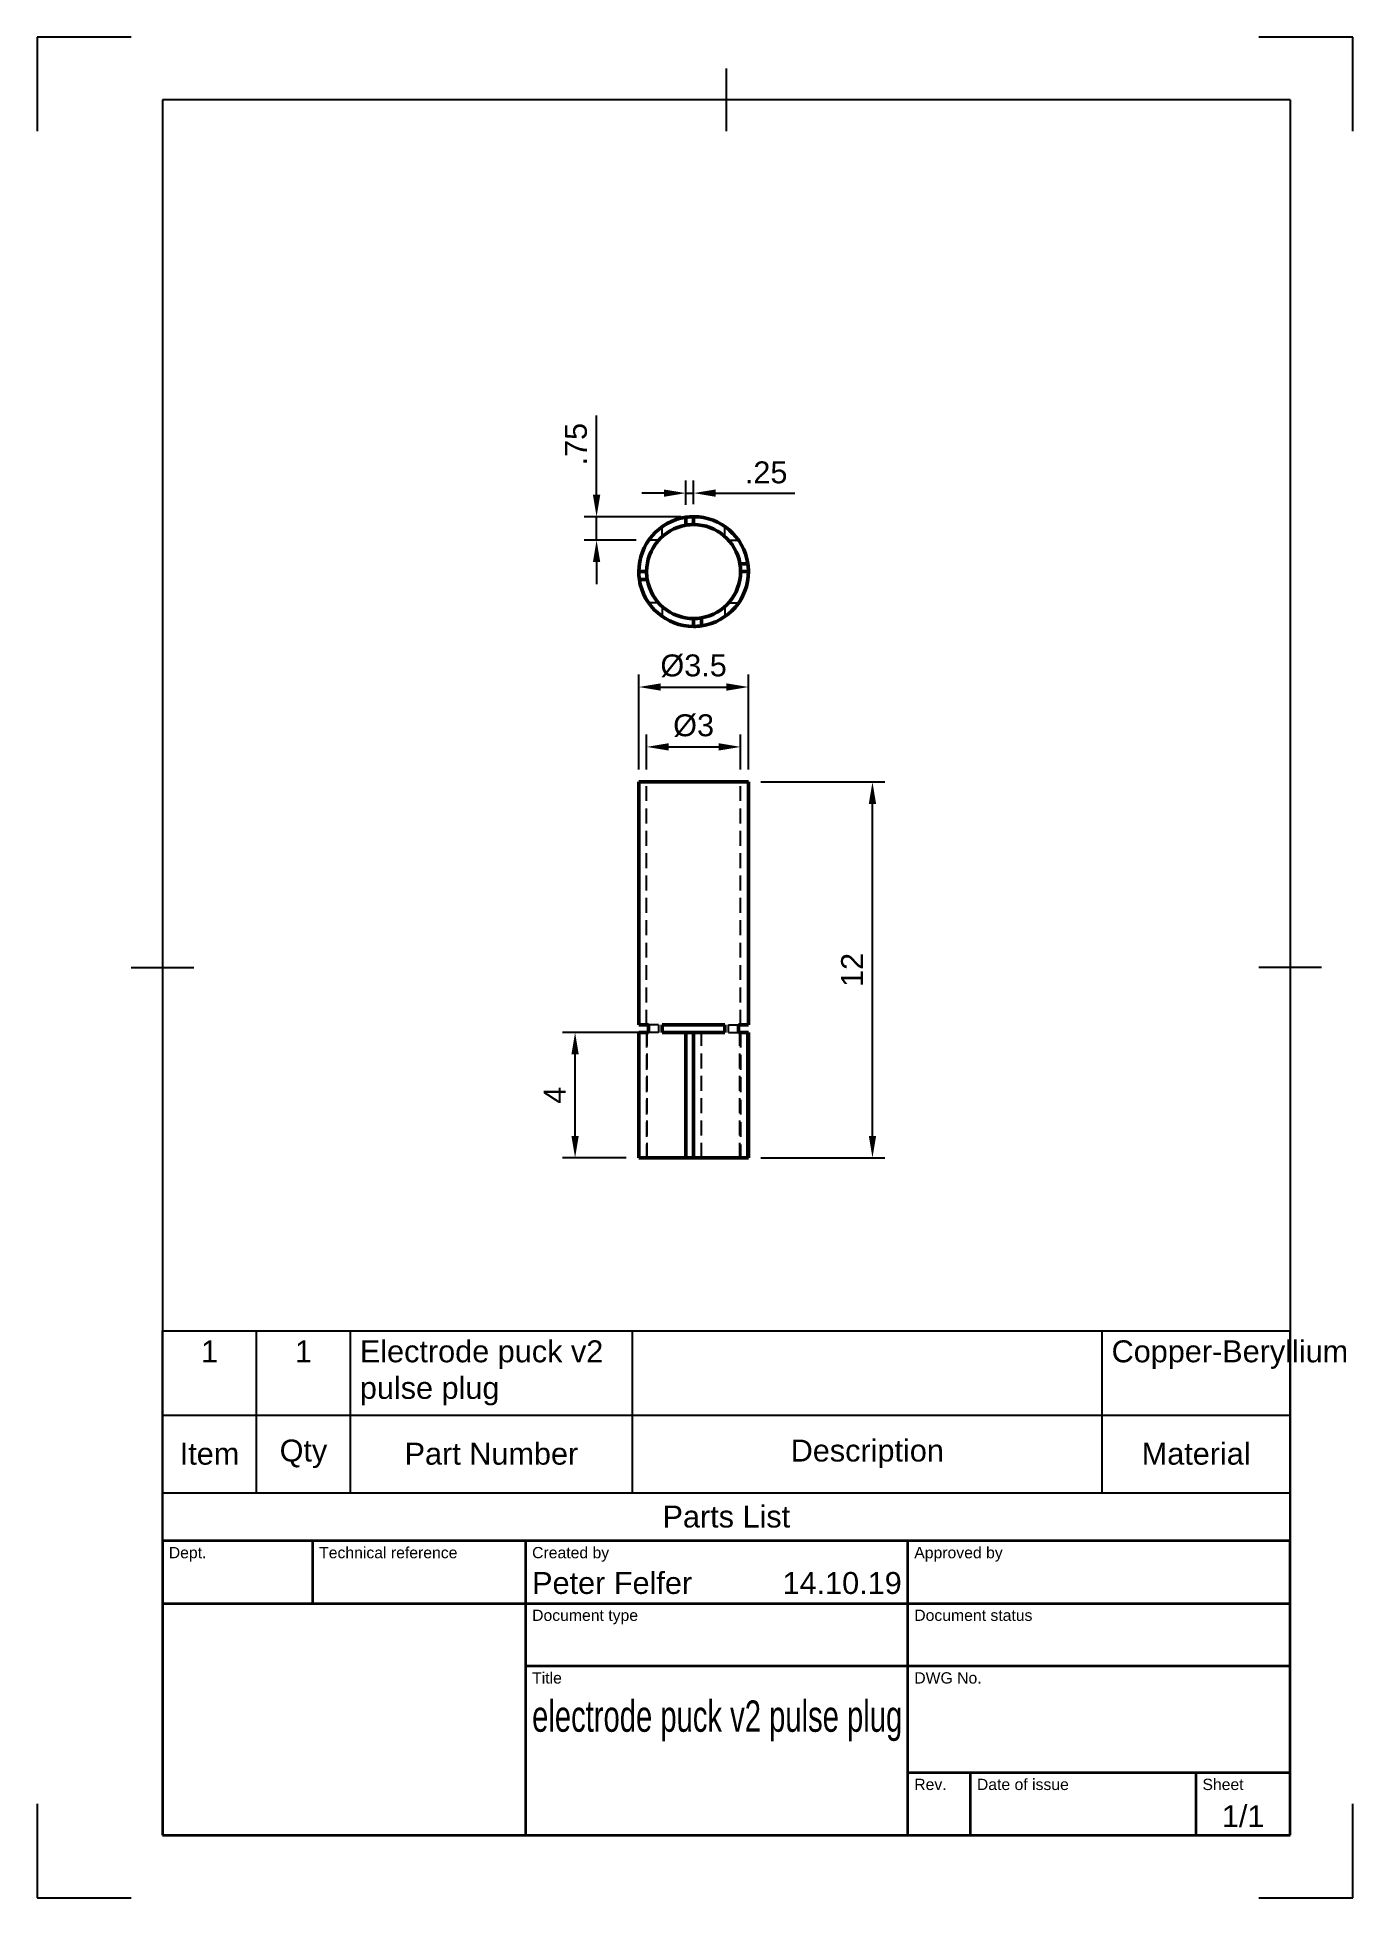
# Model space of a CAD drawing. Header units: millimetres. Extents: x 0 to 210, y 0 to 297.
import ezdxf
from ezdxf.enums import TextEntityAlignment as Align

# ---------------------------------------------------------------- set-up
doc = ezdxf.new("R2010")
doc.units = ezdxf.units.MM
doc.header["$LTSCALE"] = 0.75
doc.linetypes.add('HIDDEN2', pattern=[4.7625, 3.175, -1.5875])
for name, color, linetype, lineweight in [('Border', 7, 'Continuous', 25), ('FD_Dimensions', 7, 'Continuous', 25), ('Hidden', 7, 'HIDDEN2', 25), ('Parts Lists', 7, 'Continuous', 25), ('TitleBlock', 7, 'Continuous', 35), ('Visible', 7, 'Continuous', 50)]:
    doc.layers.add(name, color=color, linetype=linetype, lineweight=lineweight)
doc.styles.add('FusionTitle', font='')
doc.styles.get("Standard").update_dxf_attribs({"font": 'arial.ttf'})
doc.styles.get('FusionTitle').set_extended_font_data('Arial Unicode MS')
doc.dimstyles.new('Dim-ISO-25', dxfattribs={"dimtxt": 3.5, "dimasz": 3.5, "dimexe": 2, "dimexo": 2, "dimgap": 1.5, "dimtad": 1, "dimzin": 12, "dimdsep": 46, "dimtxsty": 'Standard', "dimcen": 0, "dimazin": 3, "dimtp": 0.1, "dimtm": 0.1, "dimtfac": 0.714, "dimtmove": 0, "dimatfit": 3, "dimfxl": 1, "dimtzin": 12, "dimarcsym": 0})

# ---------------------------------------------------------------- blocks, each defined once
blk = doc.blocks.new('ISO_A4(P)_SHEET')
at = {"layer": 'Border'}
for p, q in [((15, 297), (0, 297)), ((0, 297), (0, 282)), ((210, 297), (195, 297)), ((210, 282), (210, 297)), ((110, 292), (110, 282)), ((200, 287), (20, 287)), ((20, 287), (20, 10)), ((200, 287), (200, 10)), ((15, 148.5), (25, 148.5)), ((205, 148.5), (195, 148.5)), ((0, 15), (0, 0)), ((210, 0), (210, 15)), ((20, 10), (200, 10)), ((0, 0), (15, 0)), ((195, 0), (210, 0))]:
    blk.add_line(p, q, dxfattribs=at)
blk = doc.blocks.new('ISO_TITLEBLOCK')
at = {"layer": 'TitleBlock'}
for p, q in [((0, 47), (-180, 47)), ((-180, 47), (-180, 0)), ((-156, 37), (-156, 47)), ((-122, 0), (-122, 47)), ((-61, 0), (-61, 47)), ((0, 0), (0, 47)), ((-180, 37), (0, 37)), ((-122, 27), (0, 27)), ((-61, 10), (0, 10)), ((-51, 0), (-51, 10)), ((-15, 0), (-15, 10)), ((-180, 0), (0, 0))]:
    blk.add_line(p, q, dxfattribs=at)
at = {"layer": 'TitleBlock', "style": 'FusionTitle'}
for s, p in [('Dept.', (-179, 46)), ('Technical reference', (-155, 46)), ('Created by', (-121, 46)), ('Approved by', (-60, 46)), ('Document type', (-121, 36)), ('Document status', (-60, 36)), ('Title', (-121, 26)), ('DWG No.', (-60, 26)), ('Rev.', (-60, 9)), ('Date of issue', (-50, 9)), ('Sheet', (-14, 9))]:
    blk.add_text(s, height=1.8, dxfattribs=at).set_placement(p, align=Align.TOP_LEFT)
for tag, p, height in [('DEPT', (-179, 38.5), 3.5), ('TECHNICAL_REFERENCE', (-155, 38.5), 3.5), ('CREATED_BY', (-121, 38.5), 3.5), ('APPROVED_BY', (-60, 38.5), 3.5), ('DOCUMENT_TYPE', (-121, 28.5), 3.5), ('DOCUMENT_STATUS', (-60, 28.5), 3.5), ('TITLE_1', (-121, 16.5), 5), ('TITLE_2', (-121, 9), 5), ('TITLE_3', (-121, 1.5), 5), ('DATE_OF_ISSUE', (-50, 1.5), 3.5)]:
    blk.add_attdef(tag, p, '', height=height, dxfattribs=at)
for tag, p in [('CREATED_DATE', (-62, 38.5)), ('APPROVED_DATE', (-1, 38.5))]:
    blk.add_attdef(tag, text='', height=3.5, dxfattribs=at).set_placement(p, align=Align.RIGHT)
for tag, height, p in [('DRAWING_NUMBER', 5, (-30.5, 16.6)), ('REV', 3.5, (-56, 3.1)), ('SHEET', 3.5, (-7.5, 3.1))]:
    blk.add_attdef(tag, text='', height=height, dxfattribs=at).set_placement(p, align=Align.MIDDLE)
blk = doc.blocks.new('*D12')
at = {"layer": 'Defpoints', "color": 0, "transparency": 16777216}
for p in [(112.278174, 183.71576), (97.278174, 178.112806), (112.278174, 178.112806)]:
    blk.add_point(p, dxfattribs=at)
at = {"layer": 'FD_Dimensions', "lineweight": -2, "transparency": 16777216}
for p, q in [((97.278174, 180.112806), (97.278174, 185.71576)), ((112.278174, 180.112806), (112.278174, 185.71576)), ((100.778174, 183.71576), (108.778174, 183.71576))]:
    blk.add_line(p, q, dxfattribs=at)
at = {"layer": 'FD_Dimensions', "transparency": 16777216}
for points in [[(100.778174, 184.299094), (100.778174, 183.132427), (97.278174, 183.71576)], [(108.778174, 184.299094), (108.778174, 183.132427), (112.278174, 183.71576)]]:
    blk.add_solid(points, dxfattribs=at)
at = {"layer": 'FD_Dimensions', "color": 0, "transparency": 16777216, "insert": (104.778174, 187.100651), "char_height": 3.5, "attachment_point": 5}
blk.add_mtext('%%C3', dxfattribs=at)
blk = doc.blocks.new('*D13')
at = {"layer": 'Defpoints', "color": 0, "transparency": 16777216}
for p in [(113.528174, 193.270439), (96.028174, 178.112806), (113.528174, 178.112806)]:
    blk.add_point(p, dxfattribs=at)
at = {"layer": 'FD_Dimensions', "lineweight": -2, "transparency": 16777216}
for p, q in [((96.028174, 180.112806), (96.028174, 195.270439)), ((99.528174, 193.270439), (110.028174, 193.270439)), ((113.528174, 180.112806), (113.528174, 195.270439))]:
    blk.add_line(p, q, dxfattribs=at)
at = {"layer": 'FD_Dimensions', "transparency": 16777216}
for points in [[(99.528174, 193.853772), (99.528174, 192.687105), (96.028174, 193.270439)], [(110.028174, 193.853772), (110.028174, 192.687105), (113.528174, 193.270439)]]:
    blk.add_solid(points, dxfattribs=at)
at = {"layer": 'FD_Dimensions', "color": 0, "transparency": 16777216, "insert": (104.778174, 196.655329), "char_height": 3.5, "attachment_point": 5}
blk.add_mtext('%%C3.5', dxfattribs=at)
blk = doc.blocks.new('*D14')
at = {"layer": 'Defpoints', "color": 0, "transparency": 16777216}
for p in [(113.528174, 178.112806), (133.327164, 178.112806), (113.528174, 118.112806)]:
    blk.add_point(p, dxfattribs=at)
at = {"layer": 'FD_Dimensions', "lineweight": -2, "transparency": 16777216}
for p, q in [((115.528174, 178.112806), (135.327164, 178.112806)), ((133.327164, 121.612806), (133.327164, 174.612806)), ((115.528174, 118.112806), (135.327164, 118.112806))]:
    blk.add_line(p, q, dxfattribs=at)
at = {"layer": 'FD_Dimensions', "transparency": 16777216}
for points in [[(132.74383, 174.612806), (133.910497, 174.612806), (133.327164, 178.112806)], [(132.74383, 121.612806), (133.910497, 121.612806), (133.327164, 118.112806)]]:
    blk.add_solid(points, dxfattribs=at)
at = {"layer": 'FD_Dimensions', "color": 0, "transparency": 16777216, "insert": (130.070001, 148.112806), "char_height": 3.5, "attachment_point": 5, "rotation": 90}
blk.add_mtext('12', dxfattribs=at)
blk = doc.blocks.new('*D15')
at = {"layer": 'Defpoints', "color": 0, "transparency": 16777216}
for p in [(104.778174, 224.2233), (103.528174, 220.36286), (104.778174, 220.452606)]:
    blk.add_point(p, dxfattribs=at)
at = {"layer": 'FD_Dimensions', "lineweight": -2, "transparency": 16777216}
for p, q in [((103.528174, 222.36286), (103.528174, 226.2233)), ((104.778174, 222.452606), (104.778174, 226.2233)), ((100.028174, 224.2233), (96.528174, 224.2233)), ((103.528174, 224.2233), (104.778174, 224.2233)), ((108.278174, 224.2233), (120.935404, 224.2233))]:
    blk.add_line(p, q, dxfattribs=at)
at = {"layer": 'FD_Dimensions', "transparency": 16777216}
for points in [[(100.028174, 224.806634), (100.028174, 223.639967), (103.528174, 224.2233)], [(108.278174, 224.806634), (108.278174, 223.639967), (104.778174, 224.2233)]]:
    blk.add_solid(points, dxfattribs=at)
at = {"layer": 'FD_Dimensions', "color": 0, "transparency": 16777216, "insert": (116.356789, 227.510306), "char_height": 3.5, "attachment_point": 5}
blk.add_mtext('.25', dxfattribs=at)
blk = doc.blocks.new('*D16')
at = {"layer": 'Defpoints', "color": 0, "transparency": 16777216}
for p in [(85.857767, 138.112806), (99.778174, 138.112806), (96.028174, 118.112806)]:
    blk.add_point(p, dxfattribs=at)
at = {"layer": 'FD_Dimensions', "lineweight": -2, "transparency": 16777216}
for p, q in [((97.778174, 138.112806), (83.857767, 138.112806)), ((85.857767, 121.612806), (85.857767, 134.612806)), ((94.028174, 118.112806), (83.857767, 118.112806))]:
    blk.add_line(p, q, dxfattribs=at)
at = {"layer": 'FD_Dimensions', "transparency": 16777216}
for points in [[(85.274433, 134.612806), (86.4411, 134.612806), (85.857767, 138.112806)], [(85.274433, 121.612806), (86.4411, 121.612806), (85.857767, 118.112806)]]:
    blk.add_solid(points, dxfattribs=at)
at = {"layer": 'FD_Dimensions', "color": 0, "transparency": 16777216, "insert": (82.607767, 128.112806), "char_height": 3.5, "attachment_point": 5, "rotation": 90}
blk.add_mtext('4', dxfattribs=at)
blk = doc.blocks.new('*D17')
at = {"layer": 'Defpoints', "color": 0, "transparency": 16777216}
for p in [(89.288509, 220.452606), (104.778174, 220.452606), (97.597471, 216.702606)]:
    blk.add_point(p, dxfattribs=at)
at = {"layer": 'FD_Dimensions', "lineweight": -2, "transparency": 16777216}
for p, q in [((89.288509, 223.952606), (89.288509, 236.609837)), ((102.778174, 220.452606), (87.288509, 220.452606)), ((89.288509, 216.702606), (89.288509, 220.452606)), ((95.597471, 216.702606), (87.288509, 216.702606)), ((89.288509, 213.202606), (89.288509, 209.702606))]:
    blk.add_line(p, q, dxfattribs=at)
at = {"layer": 'FD_Dimensions', "transparency": 16777216}
for points in [[(88.705176, 223.952606), (89.871842, 223.952606), (89.288509, 220.452606)], [(88.705176, 213.202606), (89.871842, 213.202606), (89.288509, 216.702606)]]:
    blk.add_solid(points, dxfattribs=at)
at = {"layer": 'FD_Dimensions', "color": 0, "transparency": 16777216, "insert": (86.008666, 232.031221), "char_height": 3.5, "attachment_point": 5, "rotation": 90}
blk.add_mtext('.75', dxfattribs=at)
blk = doc.blocks.new('*T11')
at = {"layer": 'Parts Lists', "color": 0, "linetype": 'ByBlock', "lineweight": -2, "transparency": 16777216}
for p, q in [((0, 33.479309), (180, 33.479309)), ((0, 0), (0, 33.479309)), ((15, 7.666667), (15, 33.479309)), ((30, 7.666667), (30, 33.479309)), ((75, 7.666667), (75, 33.479309)), ((150, 7.666667), (150, 33.479309)), ((180, 0), (180, 33.479309)), ((0, 20.057299), (180, 20.057299)), ((0, 7.666667), (180, 7.666667)), ((0, 0), (180, 0))]:
    blk.add_line(p, q, dxfattribs=at)
at = {"layer": 'Parts Lists', "color": 0, "transparency": 16777216, "char_height": 3.5}
for s, insert, width, attachment_point in [('1', (7.5, 31.979309), 12, 2), ('1', (22.5, 31.979309), 12, 2), ('Electrode puck v2 pulse plug', (31.5, 31.979309), 42, 1), ('Copper-Beryllium', (151.5, 31.979309), 27, 1), ('Item', (7.5, 13.861983), 12, 5), ('Qty', (22.5, 13.861983), 12, 5), ('Part Number', (52.5, 13.861983), 42, 5), ('Description', (112.5, 13.861983), 72, 5), ('Material', (165, 13.861983), 27, 5), ('Parts List', (90, 3.833333), 177, 5)]:
    blk.add_mtext(s, dxfattribs=dict(at, insert=insert, width=width, attachment_point=attachment_point))

msp = doc.modelspace()

# ---------------------------------------------------------------- linework, layer by layer
at = {"layer": 'Hidden', "extrusion": (0, 0, -1)}
for p, q in [((99.778174, 217.292776), (99.778174, 218.883309)), ((109.778174, 217.292776), (109.778174, 218.883309)), ((99.188004, 216.702606), (97.597471, 216.702606)), ((110.368344, 216.702606), (111.958877, 216.702606)), ((99.188004, 206.702606), (97.597471, 206.702606)), ((99.778174, 206.112436), (99.778174, 204.521903)), ((109.778174, 206.112436), (109.778174, 204.521903)), ((110.368344, 206.702606), (111.958877, 206.702606))]:
    msp.add_line(p, q, dxfattribs=at)
at = {"layer": 'Hidden', "extrusion": (0, 1, -2.966e-13)}
for p, q in [((97.278174, 139.362806), (97.278174, 178.112806)), ((112.278174, 139.362806), (112.278174, 178.112806)), ((96.11792, 138.112806), (96.11792, 118.112806)), ((97.278174, 138.112806), (97.278174, 118.112806)), ((97.383074, 118.112806), (97.383074, 138.112806)), ((99.188004, 139.362806), (97.597471, 139.362806)), ((99.188004, 138.112806), (97.597471, 138.112806)), ((99.188004, 139.362806), (99.188004, 138.112806)), ((106.028174, 118.112806), (106.028174, 138.112806)), ((110.368344, 138.112806), (110.368344, 139.362806)), ((110.368344, 139.362806), (111.958877, 139.362806)), ((110.368344, 138.112806), (111.958877, 138.112806)), ((112.173274, 118.112806), (112.173274, 138.112806)), ((112.278174, 138.112806), (112.278174, 118.112806))]:
    msp.add_line(p, q, dxfattribs=at)
at = {"layer": 'Visible', "extrusion": (0, 0, -1)}
for p, q in [((103.528174, 219.097706), (103.528174, 220.36286)), ((104.778174, 220.452606), (104.778174, 219.202606)), ((97.278174, 211.702606), (96.028174, 211.702606)), ((113.438428, 212.952606), (112.173274, 212.952606)), ((112.278174, 211.702606), (113.528174, 211.702606)), ((96.11792, 210.452606), (97.383074, 210.452606)), ((104.778174, 204.202606), (104.778174, 202.952606)), ((106.028174, 203.042352), (106.028174, 204.307506))]:
    msp.add_line(p, q, dxfattribs=at)
at = {"layer": 'Visible', "extrusion": (0, 1, -2.966e-13)}
for p, q in [((113.528174, 178.112806), (96.028174, 178.112806)), ((96.028174, 139.362806), (96.028174, 178.112806)), ((113.528174, 139.362806), (113.528174, 178.112806)), ((96.028174, 139.362806), (97.597471, 139.362806)), ((97.597471, 138.112806), (96.028174, 138.112806)), ((96.028174, 118.112806), (96.028174, 138.112806)), ((97.597471, 138.112806), (97.597471, 139.362806)), ((99.778174, 138.112806), (99.778174, 139.362806)), ((109.778174, 139.362806), (99.778174, 139.362806)), ((99.778174, 138.112806), (103.528174, 138.112806)), ((103.528174, 138.112806), (104.778174, 138.112806)), ((103.528174, 118.112806), (103.528174, 138.112806)), ((104.778174, 138.112806), (109.778174, 138.112806)), ((104.778174, 138.112806), (104.778174, 118.112806)), ((109.778174, 139.362806), (109.778174, 138.112806)), ((111.958877, 139.362806), (111.958877, 138.112806)), ((111.958877, 139.362806), (113.528174, 139.362806)), ((113.438428, 138.112806), (111.958877, 138.112806)), ((113.438428, 138.112806), (113.438428, 118.112806)), ((113.438428, 138.112806), (113.528174, 138.112806)), ((113.528174, 118.112806), (113.528174, 138.112806)), ((103.528174, 118.112806), (96.028174, 118.112806)), ((104.778174, 118.112806), (103.528174, 118.112806)), ((113.438428, 118.112806), (104.778174, 118.112806)), ((113.438428, 118.112806), (113.528174, 118.112806))]:
    msp.add_line(p, q, dxfattribs=at)
at = {"layer": 'Visible', "extrusion": (0, 0, -1)}
for radius, start, end in [(8.75, 0, 81.786789), (8.75, 81.786789, 90), (8.75, 90, 171.786789), (7.5, 0, 80.405932), (7.5, 90, 170.405932), (7.5, 350.405932, 0), (7.5, 180, 260.405932), (8.75, 180, 261.786789), (7.5, 170.405932, 180), (8.75, 270, 351.786789), (7.5, 270, 350.405932), (7.5, 260.405932, 270)]:
    msp.add_arc((-104.778174, 211.702606), radius, start, end, dxfattribs=at)
at = {"layer": 'Visible'}
for radius, start, end in [(7.5, 90, 99.594068), (8.75, 180, 188.213211), (8.75, 0, 8.213211), (8.75, 270, 278.213211)]:
    msp.add_arc((104.778174, 211.702606), radius, start, end, dxfattribs=at)

# ---------------------------------------------------------------- block references
msp.add_blockref('*T11', (20, 57))
at = {"layer": 'Border'}
msp.add_blockref('ISO_A4(P)_SHEET', (0, 0), dxfattribs=at)
at = {"layer": 'TitleBlock'}
ref = msp.add_blockref('ISO_TITLEBLOCK', (200, 10), dxfattribs=at)
ref.add_attrib('CREATED_DATE', '14.10.19', dxfattribs={"height": 3.5, "style": 'FusionTitle'}).set_placement((138, 48.5), align=Align.RIGHT)
ref.add_attrib('SHEET', '1/1', dxfattribs={"height": 3.5, "style": 'FusionTitle'}).set_placement((192.5, 13.1), align=Align.MIDDLE)
ref.add_attrib('TITLE_1', 'electrode puck v2 pulse plug', (79, 26.5), dxfattribs={"height": 5, "style": 'FusionTitle', "width": 0.667397})
ref.add_attrib('CREATED_BY', 'Peter Felfer', (79, 48.5), dxfattribs={"height": 3.5, "style": 'FusionTitle'})

# ---------------------------------------------------------------- dimensions: what is measured, and where the dimension line sits
at = {"layer": 'FD_Dimensions'}
for base, p1, p2, picture, middle in [((89.288509, 220.452606), (97.597471, 216.702606), (104.778174, 220.452606), '*D17', (86.008666, 232.031221)), ((85.857767, 138.112806), (96.028174, 118.112806), (99.778174, 138.112806), '*D16', (82.607767, 128.112806))]:
    dim = msp.add_linear_dim(base=base, p1=p1, p2=p2, angle=270, dimstyle='Dim-ISO-25', override={"dimlfac": 0.2, "dimclrd": 256, "dimclre": 256}, dxfattribs=at)
    dim.commit()
    dim.dimension.update_dxf_attribs({"geometry": picture, "text_midpoint": middle})
dim = msp.add_linear_dim(base=(104.778174, 224.2233), p1=(103.528174, 220.36286), p2=(104.778174, 220.452606), dimstyle='Dim-ISO-25', override={"dimlfac": 0.2, "dimclrd": 256, "dimclre": 256}, dxfattribs=at)
dim.commit()
dim.dimension.update_dxf_attribs({"geometry": '*D15', "text_midpoint": (116.356789, 227.510306)})
for base, p1, p2, picture, middle in [((113.528174, 193.270439), (96.028174, 178.112806), (113.528174, 178.112806), '*D13', (104.778174, 196.655329)), ((112.278174, 183.71576), (97.278174, 178.112806), (112.278174, 178.112806), '*D12', (104.778174, 187.100651))]:
    dim = msp.add_linear_dim(base=base, p1=p1, p2=p2, angle=180, text='%%C<>', dimstyle='Dim-ISO-25', override={"dimlfac": 0.2, "dimclrd": 256, "dimclre": 256}, dxfattribs=at)
    dim.commit()
    dim.dimension.update_dxf_attribs({"geometry": picture, "text_midpoint": middle})
dim = msp.add_aligned_dim(p1=(113.528174, 118.112806), p2=(113.528174, 178.112806), distance=-19.79899, dimstyle='Dim-ISO-25', override={"dimlfac": 0.2, "dimclrd": 256, "dimclre": 256}, dxfattribs=at)
dim.commit()
dim.dimension.update_dxf_attribs({"geometry": '*D14', "text_midpoint": (130.070001, 148.112806)})

doc.saveas('drawing.dxf')
